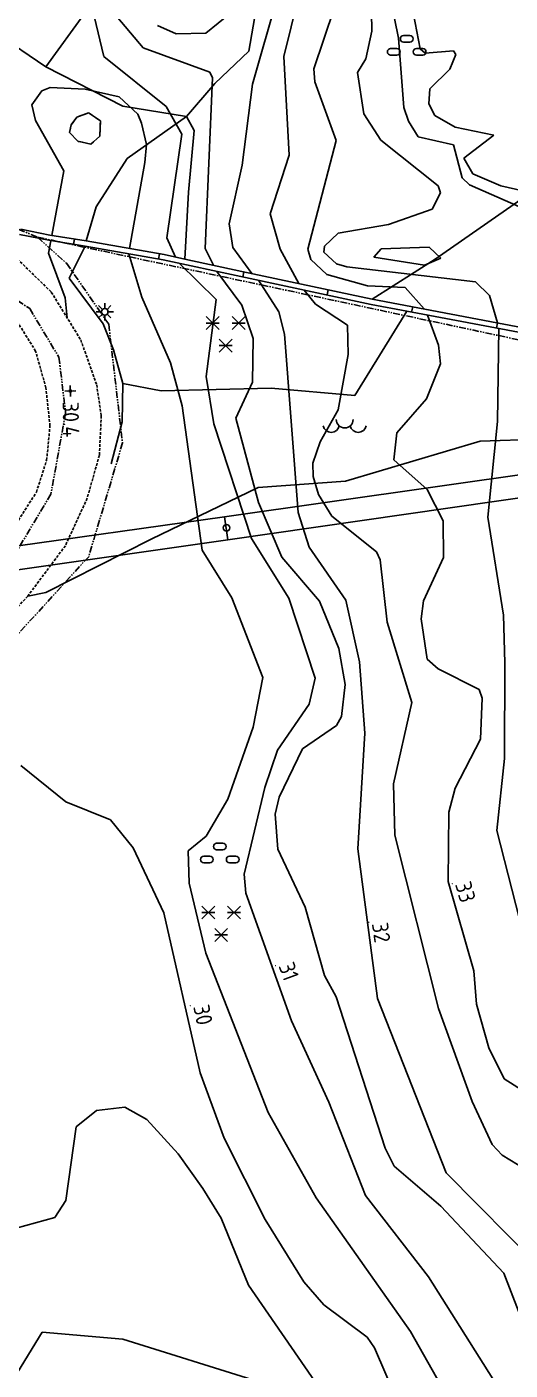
# Model space of a CAD drawing. Header units: metres. Extents: x 139929 to 142176, y 6401995 to 6404420.
# Drawn here: x 140131.1 to 140175.9, y 6402191 to 6402315.6 of the extents above; entities that cross this region are included whole.
import ezdxf
from ezdxf.enums import TextEntityAlignment as Align

# ---------------------------------------------------------------- set-up
doc = ezdxf.new("R2010")
doc.units = ezdxf.units.M
doc.header["$LTSCALE"] = 0.5
for name, pattern in [('DASHED', [0.75, 0.5, -0.25]), ('PHANTOM', [2.5, 1.25, -0.25, 0.25, -0.25, 0.25, -0.25]), ('Underjord-Strand', [1.6, 0.8, -0.8])]:
    doc.linetypes.add(name, pattern=pattern)
doc.layers.get('0').update_dxf_attribs({"color": 1})
for name, color, linetype in [('M-BEF-BELYSNINGSSTOLPE', 4, 'Continuous'), ('M-BEF-BYGGNAD', 3, 'Continuous'), ('M-BEF-BÄCK', 7, 'Continuous'), ('M-BEF-EL-LUFT', 4, 'ELLEDNING'), ('M-BEF-MARKLINJE', 4, 'Continuous'), ('M-BEF-MUR', 4, 'Continuous'), ('M-BEF-NIVÅ', 4, 'Continuous'), ('M-BEF-NIVÅKURVA-PRIMÄR-0.5M', 12, 'Continuous'), ('M-BEF-NIVÅKURVA-PRIMÄR-1.0M', 12, 'Continuous'), ('M-BEF-STOLPAR', 4, 'Continuous'), ('M-BEF-STRANDLINJE', 4, 'Continuous'), ('M-BEF-VÄGKANT', 1, 'DASHED'), ('M-GR-FASTIGHETSGRÄNS', 3, 'PHANTOM')]:
    doc.layers.add(name, color=color, linetype=linetype)
doc.layers.add('PRI_LED_LUFTLED_ELNÄT', color=249, linetype='Continuous', lineweight=18)
doc.styles.add('ISO', font='iso.shx', dxfattribs={"height": 2.5})
doc.styles.get("Standard").update_dxf_attribs({"font": 'simplex8.shx'})
doc.linetypes.add('Bäck', pattern='A,5,[107,sma.shx,S=1,R=0,X=0,Y=0],5', length=10)
doc.linetypes.add('ELLEDNING', pattern='A,3,-0.5,["E",Standard,S=0.5,R=0,X=0,Y=-0.25],-0.5', length=4)

# ---------------------------------------------------------------- blocks, each defined once
blk = doc.blocks.new('PRI_L_BELYS')
for points in [[(-0.21, 0.21, 0), (-0.57, 0.57, 0)], [(0.21, 0.21, 0), (0.57, 0.57, 0)], [(-0.21, -0.21, 0), (-0.57, -0.57, 0)], [(0.21, -0.21, 0), (0.57, -0.57, 0)]]:
    blk.add_polyline3d(points)
blk.add_circle((0, 0), 0.3)
blk = doc.blocks.new('PRI_L_STAM')
blk.add_circle((0, 0), 0.3)
blk = doc.blocks.new('PRI_M_BARRSKOG')
for points in [[(-0.6, 1.48, 0), (-1.8, 0.28, 0)], [(-1.8, 1.48, 0), (-0.6, 0.28, 0)], [(0.6, 1.48, 0), (1.8, 0.28, 0)], [(1.8, 1.48, 0), (0.6, 0.28, 0)], [(-1.8, 0.88, 0), (-0.6, 0.88, 0)], [(0.6, 0.88, 0), (1.8, 0.88, 0)], [(-0.6, -1.8, 0), (0.6, -0.6, 0)], [(-0.6, -0.6, 0), (0.6, -1.8, 0)], [(-0.6, -1.2, 0), (0.6, -1.2, 0)]]:
    blk.add_polyline3d(points)
blk = doc.blocks.new('PRI_M_BERG')
for centre, radius, start, end in [((-1.25, 0.43), 0.765, 192.2902, 347.7098), ((0, 0.87), 0.784, 180, 0), ((1.25, 0.43), 0.765, 192.2902, 347.7098)]:
    blk.add_arc(centre, radius, start, end)
blk = doc.blocks.new('PRI_M_LÖVSKOG')
for p, q in [((-0.29, 1.2), (0.29, 1.2)), ((-0.29, 0.6), (0.29, 0.6)), ((-1.49, 0), (-0.91, 0)), ((-1.49, -0.6), (-0.91, -0.6)), ((0.91, 0), (1.49, 0)), ((0.91, -0.6), (1.49, -0.6))]:
    blk.add_line(p, q)
for centre, start, end in [((-0.29, 0.9), 90, 180), ((-0.29, 0.9), 180, 270), ((0.29, 0.9), 0, 90), ((0.29, 0.9), 270, 0), ((-1.49, -0.3), 90, 180), ((-1.49, -0.3), 180, 270), ((-0.91, -0.3), 0, 90), ((-0.91, -0.3), 270, 0), ((0.91, -0.3), 90, 180), ((0.91, -0.3), 180, 270), ((1.49, -0.3), 0, 90), ((1.49, -0.3), 270, 0)]:
    blk.add_arc(centre, 0.3, start, end)
blk = doc.blocks.new('PRI_NIVÅ_HÖJDPUNKT_ISM')
at = {"color": 7}
for p, q in [((-0.25, 0), (0.25, 0)), ((0, 0.25), (0, -0.25))]:
    blk.add_line(p, q, dxfattribs=at)
blk = doc.blocks.new('PRI_LED_BELYS')
at = {"color": 0, "linetype": 'Continuous'}
for p, q in [((-0.5, 0), (-1.33, 0)), ((0, 0.5), (0, 1.33)), ((0.5, 0), (1.33, 0)), ((0, -0.5), (0, -1.33))]:
    blk.add_line(p, q, dxfattribs=at)
blk.add_circle((0, 0), 0.5, dxfattribs=at)
blk = doc.blocks.new('SPWDEF')
at = {"color": 0, "linetype": 'Continuous'}
for p, q in [((-1, 0), (1, 0)), ((0, -1), (0, 1))]:
    blk.add_line(p, q, dxfattribs=at)
blk.add_circle((0, 0), 0.2)
blk = doc.blocks.new('PRI_NIVÅ_HÖJDPKT')
at = {"color": 0, "linetype": 'Continuous', "lineweight": -3}
blk.add_circle((183, 184), 0.0005, dxfattribs=at)

msp = doc.modelspace()

# ---------------------------------------------------------------- linework, layer by layer
at = {"layer": 'M-BEF-BYGGNAD'}
for p, q in [((140132.88, 6402311.87), (140136.54, 6402316.95)), ((140132.88, 6402311.87), (140136.54, 6402316.95)), ((140127.79, 6402315.33), (140132.88, 6402311.87)), ((140127.79, 6402315.33), (140132.88, 6402311.87))]:
    msp.add_line(p, q, dxfattribs=at)
at = {"layer": 'M-BEF-BÄCK', "linetype": 'Bäck', "lineweight": -3}
for p, q in [((140152.38, 6402317.25, 31.66), (140151.7, 6402313.34, 31.89)), ((140151.7, 6402313.34, 31.89), (140148.56, 6402310.33, 31.51)), ((140148.56, 6402310.33, 31.51), (140145.92, 6402307.28, 31.01)), ((140145.92, 6402307.28, 31.01), (140140.41, 6402303.39, 30.34)), ((140140.41, 6402303.39, 30.34), (140137.54, 6402298.88, 30.33)), ((140137.54, 6402298.88, 30.33), (140136.62, 6402295.74, 30.4)), ((140136.53, 6402295.25, 30.41), (140135.04, 6402292.28, 30.18)), ((140135.04, 6402292.28, 30.18), (140138.2, 6402288.04, 29.85)), ((140138.2, 6402288.04, 29.85), (140139.14, 6402285.64, 29.76)), ((140139.14, 6402285.64, 29.76), (140140.03, 6402282.52, 29.72)), ((140139.95, 6402278.95, 29.69), (140140.03, 6402282.52, 29.72)), ((140138.95, 6402275.06, 30.17), (140139.95, 6402278.95, 29.69))]:
    msp.add_line(p, q, dxfattribs=at)
at = {"layer": 'M-BEF-BÄCK', "lineweight": -3}
for p, q in [((140152.38, 6402317.25), (140151.7, 6402313.34)), ((140151.7, 6402313.34), (140148.56, 6402310.33)), ((140148.56, 6402310.33), (140145.92, 6402307.28)), ((140145.92, 6402307.28), (140140.41, 6402303.39)), ((140140.41, 6402303.39), (140137.54, 6402298.88)), ((140137.54, 6402298.88), (140136.62, 6402295.74)), ((140136.53, 6402295.25), (140135.04, 6402292.28)), ((140135.04, 6402292.28), (140138.2, 6402288.04)), ((140138.2, 6402288.04), (140139.14, 6402285.64)), ((140139.14, 6402285.64), (140140.03, 6402282.52)), ((140139.95, 6402278.95), (140140.03, 6402282.52)), ((140138.95, 6402275.06), (140139.95, 6402278.95))]:
    msp.add_line(p, q, dxfattribs=at)
at = {"layer": 'M-BEF-EL-LUFT', "lineweight": -3}
for p, q in [((140149.44, 6402270.16), (140207.88, 6402278.48)), ((140208.01, 6402276.37), (140149.76, 6402268.01)), ((140104.03, 6402263.77), (140149.44, 6402270.16)), ((140149.76, 6402268.01), (140104.11, 6402261.5))]:
    msp.add_line(p, q, dxfattribs=at)
at = {"layer": 'M-BEF-MARKLINJE'}
for p, q in [((140132.88, 6402311.87, 31.59), (140140.02, 6402308.23, 30.87)), ((140140.02, 6402308.23, 30.87), (140145.92, 6402307.28, 31.01)), ((140145.92, 6402307.28, 31.01), (140146.64, 6402305.97, 31.18)), ((140146.64, 6402305.97, 31.18), (140146.1, 6402300.24, 31.4)), ((140179.48, 6402301.35, 35.21), (140168.98, 6402294.05, 34.09)), ((140146.1, 6402300.24, 31.4), (140145.78, 6402294.05, 31.6)), ((140168.98, 6402294.05, 34.09), (140163.15, 6402290.34, 33.22)), ((140161.53, 6402281.41, 32.19), (140166.35, 6402289.22, 33.43)), ((140140.03, 6402282.52, 29.72), (140143.58, 6402281.83, 30.98)), ((140143.58, 6402281.83, 30.98), (140153.79, 6402282.07, 31.82)), ((140153.79, 6402282.07, 31.82), (140161.53, 6402281.41, 32.19)), ((140173.16, 6402277.16, 33.69), (140160.67, 6402273.44, 32.79)), ((140183.39, 6402277.48, 34.05), (140173.16, 6402277.16, 33.69)), ((140152.58, 6402272.88, 31.41), (140142.63, 6402268.08, 30.23)), ((140160.67, 6402273.44, 32.79), (140152.58, 6402272.88, 31.41)), ((140142.63, 6402268.08, 30.23), (140132.87, 6402263.12, 30.01)), ((140132.87, 6402263.12, 30.01), (140131.2, 6402262.8, 30.27)), ((140129.9, 6402190.24, 29.3), (140132.52, 6402194.53, 29.3)), ((140132.52, 6402194.53, 29.3), (140140.03, 6402193.88, 29.3)), ((140140.03, 6402193.88, 29.3), (140152.49, 6402189.99, 29.31))]:
    msp.add_line(p, q, dxfattribs=at)
at = {"layer": 'M-BEF-MARKLINJE', "lineweight": -3}
for p, q in [((140132.88, 6402311.87), (140140.02, 6402308.23)), ((140140.02, 6402308.23), (140145.92, 6402307.28)), ((140145.92, 6402307.28), (140146.64, 6402305.97)), ((140146.64, 6402305.97), (140146.1, 6402300.24)), ((140179.48, 6402301.35), (140168.98, 6402294.05)), ((140146.1, 6402300.24), (140145.78, 6402294.05)), ((140168.98, 6402294.05), (140163.15, 6402290.34)), ((140161.53, 6402281.41), (140166.35, 6402289.22)), ((140140.03, 6402282.52), (140143.58, 6402281.83)), ((140143.58, 6402281.83), (140153.79, 6402282.07)), ((140153.79, 6402282.07), (140161.53, 6402281.41)), ((140173.16, 6402277.16), (140160.67, 6402273.44)), ((140183.39, 6402277.48), (140173.16, 6402277.16)), ((140152.58, 6402272.88), (140142.63, 6402268.08)), ((140160.67, 6402273.44), (140152.58, 6402272.88)), ((140142.63, 6402268.08), (140132.87, 6402263.12)), ((140132.87, 6402263.12), (140131.2, 6402262.8)), ((140129.9, 6402190.24), (140132.52, 6402194.53)), ((140132.52, 6402194.53), (140140.03, 6402193.88)), ((140140.03, 6402193.88), (140152.49, 6402189.99))]:
    msp.add_line(p, q, dxfattribs=at)
at = {"layer": 'M-BEF-MUR'}
for p, q in [((140133.14, 6402295.79), (140130.43, 6402296.34)), ((140130.56, 6402296.82), (140133.23, 6402296.28)), ((140133.23, 6402296.28), (140136.62, 6402295.74)), ((140136.53, 6402295.25), (140133.14, 6402295.79)), ((140135.44, 6402295.42), (140135.52, 6402295.91)), ((140143.77, 6402293.97), (140136.53, 6402295.25)), ((140136.62, 6402295.74), (140143.86, 6402294.46)), ((140143.32, 6402294.05), (140143.41, 6402294.54)), ((140150.96, 6402292.43), (140143.77, 6402293.97)), ((140143.86, 6402294.46), (140145.78, 6402294.05)), ((140145.78, 6402294.05), (140151.06, 6402292.91)), ((140151.06, 6402292.91), (140163.15, 6402290.34)), ((140151.15, 6402292.38), (140151.25, 6402292.87)), ((140163.05, 6402289.85), (140150.96, 6402292.43)), ((140158.97, 6402290.72), (140159.08, 6402291.21)), ((140163.15, 6402290.34), (140177.8, 6402287.56)), ((140166.35, 6402289.22), (140163.05, 6402289.85)), ((140177.7, 6402287.07), (140166.35, 6402289.22)), ((140166.81, 6402289.13), (140166.91, 6402289.62)), ((140174.67, 6402287.64), (140174.77, 6402288.13))]:
    msp.add_line(p, q, dxfattribs=at)
at = {"layer": 'M-BEF-MUR', "lineweight": -3}
for p, q in [((140133.14, 6402295.79), (140130.43, 6402296.34)), ((140130.56, 6402296.82), (140133.23, 6402296.28)), ((140133.23, 6402296.28), (140136.62, 6402295.74)), ((140136.53, 6402295.25), (140133.14, 6402295.79)), ((140135.44, 6402295.42), (140135.52, 6402295.91)), ((140143.77, 6402293.97), (140136.53, 6402295.25)), ((140136.62, 6402295.74), (140143.86, 6402294.46)), ((140143.32, 6402294.05), (140143.41, 6402294.54)), ((140150.96, 6402292.43), (140143.77, 6402293.97)), ((140143.86, 6402294.46), (140145.78, 6402294.05)), ((140145.78, 6402294.05), (140151.06, 6402292.91)), ((140151.06, 6402292.91), (140163.15, 6402290.34)), ((140151.15, 6402292.38), (140151.25, 6402292.87)), ((140163.05, 6402289.85), (140150.96, 6402292.43)), ((140158.97, 6402290.72), (140159.08, 6402291.21)), ((140163.15, 6402290.34), (140177.8, 6402287.56)), ((140166.35, 6402289.22), (140163.05, 6402289.85)), ((140177.7, 6402287.07), (140166.35, 6402289.22)), ((140166.81, 6402289.13), (140166.91, 6402289.62)), ((140174.67, 6402287.64), (140174.77, 6402288.13))]:
    msp.add_line(p, q, dxfattribs=at)
at = {"layer": 'M-BEF-NIVÅKURVA-PRIMÄR-0.5M', "linetype": 'Continuous', "lineweight": -3}
for p, q in [((140156.79, 6402320.27, 32.5), (140154.94, 6402312.85, 32.5)), ((140166.31, 6402320.34, 34.5), (140167.6, 6402313.56, 34.5)), ((140139.05, 6402317.02, 31.5), (140141.9, 6402313.63, 31.5)), ((140163.09, 6402316.96, 33.5), (140163.13, 6402315.19, 33.5)), ((140163.13, 6402315.19, 33.5), (140162.57, 6402312.62, 33.5)), ((140141.9, 6402313.63, 31.5), (140148.1, 6402311.37, 31.5)), ((140154.94, 6402312.85, 32.5), (140155.45, 6402303.7, 32.5)), ((140162.57, 6402312.62, 33.5), (140161.78, 6402311.36, 33.5)), ((140167.6, 6402313.56, 34.5), (140168.05, 6402313.16, 34.5)), ((140168.05, 6402313.16, 34.5), (140170.7, 6402313.36, 34.5)), ((140170.9, 6402313.02, 34.5), (140170.36, 6402311.66, 34.5)), ((140170.7, 6402313.36, 34.5), (140170.9, 6402313.02, 34.5)), ((140148.1, 6402311.37, 31.5), (140148.33, 6402310.86, 31.5)), ((140161.78, 6402311.36, 33.5), (140162.38, 6402307.51, 33.5)), ((140170.36, 6402311.66, 34.5), (140168.49, 6402309.83, 34.5)), ((140132.5, 6402309.65, 30.5), (140133.28, 6402309.97, 30.5)), ((140133.28, 6402309.97, 30.5), (140136.52, 6402309.82, 30.5)), ((140148.33, 6402310.86, 31.5), (140147.66, 6402295.04, 31.5)), ((140131.57, 6402308.34, 30.5), (140132.5, 6402309.65, 30.5)), ((140136.52, 6402309.82, 30.5), (140139.68, 6402309.11, 30.5)), ((140139.68, 6402309.11, 30.5), (140141.4, 6402307.5, 30.5)), ((140168.49, 6402309.83, 34.5), (140168.39, 6402308.46, 34.5)), ((140131.92, 6402306.9, 30.5), (140131.57, 6402308.34, 30.5)), ((140141.4, 6402307.5, 30.5), (140141.75, 6402306.66, 30.5)), ((140162.38, 6402307.51, 33.5), (140163.96, 6402305.07, 33.5)), ((140168.39, 6402308.46, 34.5), (140168.95, 6402307.37, 34.5)), ((140134.53, 6402302.24, 30.5), (140131.92, 6402306.9, 30.5)), ((140141.75, 6402306.66, 30.5), (140142.2, 6402304.69, 30.5)), ((140168.95, 6402307.37, 34.5), (140170.84, 6402306.28, 34.5)), ((140170.84, 6402306.28, 34.5), (140174.43, 6402305.54, 34.5)), ((140163.96, 6402305.07, 33.5), (140169.26, 6402300.84, 33.5)), ((140174.43, 6402305.54, 34.5), (140171.64, 6402303.42, 34.5)), ((140142.2, 6402304.69, 30.5), (140142.06, 6402303.02, 30.5)), ((140155.45, 6402303.7, 32.5), (140153.68, 6402298.23, 32.5)), ((140142.06, 6402303.02, 30.5), (140140.64, 6402295.03, 30.5)), ((140171.64, 6402303.42, 34.5), (140172.48, 6402301.97, 34.5)), ((140133.44, 6402296.25, 30.5), (140134.53, 6402302.24, 30.5)), ((140172.48, 6402301.97, 34.5), (140175.08, 6402300.84, 34.5)), ((140169.49, 6402300.19, 33.5), (140168.7, 6402298.67, 33.5)), ((140169.26, 6402300.84, 33.5), (140169.49, 6402300.19, 33.5)), ((140175.08, 6402300.84, 34.5), (140179.18, 6402299.9, 34.5)), ((140153.68, 6402298.23, 32.5), (140154.61, 6402294.96, 32.5)), ((140168.7, 6402298.67, 33.5), (140164.65, 6402297.25, 33.5)), ((140160, 6402296.44, 33.5), (140158.73, 6402295.25, 33.5)), ((140164.65, 6402297.25, 33.5), (140160, 6402296.44, 33.5)), ((140133.13, 6402294.59, 30.5), (140133.35, 6402295.75, 30.5)), ((140147.66, 6402295.04, 31.5), (140148.42, 6402293.48, 31.5)), ((140158.73, 6402295.25, 33.5), (140158.67, 6402294.7, 33.5)), ((140134.67, 6402290.45, 30.5), (140133.13, 6402294.59, 30.5)), ((140140.56, 6402294.54, 30.5), (140141.78, 6402290.52, 30.5)), ((140154.61, 6402294.96, 32.5), (140156.33, 6402291.79, 32.5)), ((140158.67, 6402294.7, 33.5), (140159.85, 6402293.6, 33.5)), ((140148.74, 6402292.9, 31.5), (140151.07, 6402289.76, 31.5)), ((140159.85, 6402293.6, 33.5), (140160.8, 6402293.34, 33.5)), ((140160.8, 6402293.34, 33.5), (140172.72, 6402291.93, 33.5)), ((140172.72, 6402291.93, 33.5), (140174.04, 6402290.66, 33.5)), ((140134.85, 6402288.6, 30.5), (140134.67, 6402290.45, 30.5)), ((140141.78, 6402290.52, 30.5), (140144.45, 6402284.42, 30.5)), ((140156.83, 6402291.17, 32.5), (140157.89, 6402289.87, 32.5)), ((140174.04, 6402290.66, 33.5), (140174.78, 6402288.13, 33.5)), ((140151.07, 6402289.76, 31.5), (140152.12, 6402286.69, 31.5)), ((140157.89, 6402289.87, 32.5), (140160.85, 6402287.93, 32.5)), ((140160.85, 6402287.93, 32.5), (140160.93, 6402285.19, 32.5)), ((140174.91, 6402287.6, 33.5), (140174.78, 6402279, 33.5)), ((140152.12, 6402286.69, 31.5), (140152.06, 6402282.64, 31.5)), ((140160.93, 6402285.19, 32.5), (140160, 6402280.08, 32.5)), ((140144.45, 6402284.42, 30.5), (140145.52, 6402280.44, 30.5)), ((140152.06, 6402282.64, 31.5), (140150.49, 6402279.29, 31.5)), ((140145.52, 6402280.44, 30.5), (140147.39, 6402267.05, 30.5)), ((140160, 6402280.08, 32.5), (140158.31, 6402277.1, 32.5)), ((140150.49, 6402279.29, 31.5), (140152.59, 6402271.48, 31.5)), ((140174.78, 6402279, 33.5), (140173.88, 6402270.1, 33.5)), ((140158.31, 6402277.1, 32.5), (140157.65, 6402275.13, 32.5)), ((140157.65, 6402275.13, 32.5), (140157.68, 6402273.88, 32.5)), ((140157.68, 6402273.88, 32.5), (140158.16, 6402272.21, 32.5)), ((140152.59, 6402271.48, 31.5), (140154.76, 6402266.41, 31.5)), ((140158.16, 6402272.21, 32.5), (140159.42, 6402270.21, 32.5)), ((140159.42, 6402270.21, 32.5), (140163.54, 6402266.9, 32.5)), ((140173.88, 6402270.1, 33.5), (140175.32, 6402261.03, 33.5)), ((140147.39, 6402267.05, 30.5), (140150.12, 6402262.63, 30.5)), ((140154.76, 6402266.41, 31.5), (140158.25, 6402262.33, 31.5)), ((140163.54, 6402266.9, 32.5), (140163.9, 6402266.15, 32.5)), ((140163.9, 6402266.15, 32.5), (140164.55, 6402260.39, 32.5)), ((140150.12, 6402262.63, 30.5), (140152.99, 6402255.23, 30.5)), ((140158.25, 6402262.33, 31.5), (140160.06, 6402257.92, 31.5)), ((140164.55, 6402260.39, 32.5), (140166.84, 6402252.94, 32.5)), ((140175.32, 6402261.03, 33.5), (140175.46, 6402256.61, 33.5)), ((140160.06, 6402257.92, 31.5), (140160.65, 6402254.61, 31.5)), ((140175.46, 6402256.61, 33.5), (140175.42, 6402247.73, 33.5)), ((140152.99, 6402255.23, 30.5), (140152.11, 6402250.63, 30.5)), ((140160.65, 6402254.61, 31.5), (140160.31, 6402251.63, 31.5)), ((140166.84, 6402252.94, 32.5), (140165.12, 6402245.38, 32.5)), ((140160.31, 6402251.63, 31.5), (140159.85, 6402250.8, 31.5)), ((140152.11, 6402250.63, 30.5), (140149.77, 6402243.95, 30.5)), ((140159.85, 6402250.8, 31.5), (140156.69, 6402248.63, 31.5)), ((140156.69, 6402248.63, 31.5), (140154.53, 6402244.16, 31.5)), ((140175.42, 6402247.73, 33.5), (140174.71, 6402241.07, 33.5)), ((140165.12, 6402245.38, 32.5), (140165.25, 6402240.61, 32.5)), ((140149.77, 6402243.95, 30.5), (140147.76, 6402240.54, 30.5)), ((140154.53, 6402244.16, 31.5), (140154.15, 6402242.58, 31.5)), ((140154.15, 6402242.58, 31.5), (140154.39, 6402239.33, 31.5)), ((140147.76, 6402240.54, 30.5), (140146.07, 6402239.18, 30.5)), ((140165.25, 6402240.61, 32.5), (140169.3, 6402224.55, 32.5)), ((140174.71, 6402241.07, 33.5), (140176.82, 6402232.82, 33.5)), ((140146.07, 6402239.18, 30.5), (140146.17, 6402236.17, 30.5)), ((140154.39, 6402239.33, 31.5), (140156.93, 6402233.96, 31.5)), ((140146.17, 6402236.17, 30.5), (140147.73, 6402229.69, 30.5)), ((140156.93, 6402233.96, 31.5), (140158.74, 6402227.62, 31.5)), ((140147.73, 6402229.69, 30.5), (140153.5, 6402214.91, 30.5)), ((140158.74, 6402227.62, 31.5), (140159.8, 6402225.62, 31.5)), ((140159.8, 6402225.62, 31.5), (140164.34, 6402211.59, 31.5)), ((140169.3, 6402224.55, 32.5), (140172.42, 6402215.92, 32.5)), ((140137.57, 6402215.1, 29.5), (140140.21, 6402215.39, 29.5)), ((140140.21, 6402215.39, 29.5), (140142.25, 6402214.24, 29.5)), ((140172.42, 6402215.92, 32.5), (140174.29, 6402211.92, 32.5)), ((140135.69, 6402213.58, 29.5), (140137.57, 6402215.1, 29.5)), ((140142.25, 6402214.24, 29.5), (140145.16, 6402211.07, 29.5)), ((140153.5, 6402214.91, 30.5), (140157.94, 6402207, 30.5)), ((140134.73, 6402206.74, 29.5), (140135.69, 6402213.58, 29.5)), ((140164.34, 6402211.59, 31.5), (140165.2, 6402209.94, 31.5)), ((140174.29, 6402211.92, 32.5), (140175.2, 6402210.93, 32.5)), ((140145.16, 6402211.07, 29.5), (140147.45, 6402207.86, 29.5)), ((140175.2, 6402210.93, 32.5), (140179.2, 6402208.52, 32.5)), ((140165.2, 6402209.94, 31.5), (140169.52, 6402206.23, 31.5)), ((140147.45, 6402207.86, 29.5), (140149.14, 6402205.09, 29.5)), ((140133.7, 6402205.17, 29.5), (140134.73, 6402206.74, 29.5)), ((140157.94, 6402207, 30.5), (140166.69, 6402194.58, 30.5)), ((140169.52, 6402206.23, 31.5), (140175.35, 6402200, 31.5)), ((140127.45, 6402203.43, 29.5), (140133.7, 6402205.17, 29.5)), ((140149.14, 6402205.09, 29.5), (140151.67, 6402198.9, 29.5)), ((140175.35, 6402200, 31.5), (140178.6, 6402191.6, 31.5)), ((140151.67, 6402198.9, 29.5), (140158.14, 6402189.53, 29.5)), ((140166.69, 6402194.58, 30.5), (140171.59, 6402185.97, 30.5))]:
    msp.add_line(p, q, dxfattribs=at)
at = {"layer": 'M-BEF-NIVÅKURVA-PRIMÄR-1.0M', "linetype": 'Continuous', "lineweight": -3}
for p, q in [((140164.02, 6402322.24, 34), (140165.59, 6402314.55, 34)), ((140154.86, 6402320.19, 32), (140152.06, 6402310.26, 32)), ((140147.72, 6402315.01, 32), (140151.14, 6402317.79, 32)), ((140137.37, 6402316.57, 31), (140138.26, 6402312.83, 31)), ((140159.62, 6402317.29, 33), (140157.74, 6402311.68, 33)), ((140143.24, 6402315.72, 32), (140144.97, 6402314.93, 32)), ((140144.97, 6402314.93, 32), (140147.72, 6402315.01, 32)), ((140165.59, 6402314.55, 34), (140166.07, 6402308.1, 34)), ((140138.26, 6402312.83, 31), (140144.04, 6402308.21, 31)), ((140157.74, 6402311.68, 33), (140157.84, 6402310.49, 33)), ((140152.06, 6402310.26, 32), (140151.1, 6402302.76, 32)), ((140157.84, 6402310.49, 33), (140159.82, 6402305.04, 33)), ((140144.04, 6402308.21, 31), (140145.5, 6402305.64, 31)), ((140166.07, 6402308.1, 34), (140166.53, 6402306.84, 34)), ((140166.53, 6402306.84, 34), (140167.4, 6402305.38, 34)), ((140145.5, 6402305.64, 31), (140144.11, 6402296.03, 31)), ((140159.82, 6402305.04, 33), (140157.19, 6402294.96, 33)), ((140167.4, 6402305.38, 34), (140170.69, 6402304.65, 34)), ((140170.69, 6402304.65, 34), (140171.49, 6402301.57, 34)), ((140151.1, 6402302.76, 32), (140149.88, 6402297.31, 32)), ((140171.49, 6402301.57, 34), (140172.18, 6402300.94, 34)), ((140172.18, 6402300.94, 34), (140176.74, 6402298.91, 34)), ((140149.88, 6402297.31, 32), (140150.22, 6402295.12, 32)), ((140144.11, 6402296.03, 31), (140144.9, 6402294.24, 31)), ((140150.22, 6402295.12, 32), (140151.98, 6402292.72, 32)), ((140163.98, 6402294.99, 34), (140163.3, 6402294.24, 34)), ((140168.42, 6402295.14, 34), (140163.98, 6402294.99, 34)), ((140169.52, 6402294.13, 34), (140168.42, 6402295.14, 34)), ((140157.19, 6402294.96, 33), (140157.45, 6402294.01, 33)), ((140157.45, 6402294.01, 33), (140158.95, 6402292.63, 33)), ((140163.3, 6402294.24, 34), (140167.99, 6402293.49, 34)), ((140167.99, 6402293.49, 34), (140169.52, 6402294.13, 34)), ((140145.27, 6402293.65, 31), (140148.68, 6402290.31, 31)), ((140158.95, 6402292.63, 33), (140162.7, 6402291.56, 33)), ((140152.59, 6402292.08, 32), (140154.5, 6402289.15, 32)), ((140162.7, 6402291.56, 33), (140166.21, 6402291.42, 33)), ((140166.21, 6402291.42, 33), (140167.97, 6402289.42, 33)), ((140148.68, 6402290.31, 31), (140147.75, 6402283.16, 31)), ((140154.5, 6402289.15, 32), (140155, 6402287.09, 32)), ((140168.27, 6402288.86, 33), (140169.29, 6402286.06, 33)), ((140155, 6402287.09, 32), (140156.28, 6402270.56, 32)), ((140169.29, 6402286.06, 33), (140169.48, 6402284.32, 33)), ((140169.48, 6402284.32, 33), (140168.19, 6402281.1, 33)), ((140147.75, 6402283.16, 31), (140148.47, 6402278.78, 31)), ((140168.19, 6402281.1, 33), (140165.42, 6402277.93, 33)), ((140148.47, 6402278.78, 31), (140151.96, 6402268.13, 31)), ((140165.42, 6402277.93, 33), (140165.15, 6402275.43, 33)), ((140165.15, 6402275.43, 33), (140168.25, 6402272.67, 33)), ((140168.25, 6402272.67, 33), (140169.72, 6402269.78, 33)), ((140156.28, 6402270.56, 32), (140157.31, 6402267.32, 32)), ((140169.72, 6402269.78, 33), (140169.77, 6402266.38, 33)), ((140151.96, 6402268.13, 31), (140155.42, 6402262.59, 31)), ((140157.31, 6402267.32, 32), (140160.69, 6402262.43, 32)), ((140169.77, 6402266.38, 33), (140167.92, 6402262.35, 33)), ((140155.42, 6402262.59, 31), (140157.85, 6402255.18, 31)), ((140160.69, 6402262.43, 32), (140161.96, 6402256.69, 32)), ((140167.92, 6402262.35, 33), (140167.68, 6402260.69, 33)), ((140167.68, 6402260.69, 33), (140168.26, 6402256.94, 33)), ((140161.96, 6402256.69, 32), (140162.48, 6402250.07, 32)), ((140168.26, 6402256.94, 33), (140169.26, 6402256.05, 33)), ((140157.85, 6402255.18, 31), (140157.3, 6402252.78, 31)), ((140169.26, 6402256.05, 33), (140173.06, 6402254.13, 33)), ((140173.06, 6402254.13, 33), (140173.36, 6402253.33, 33)), ((140157.3, 6402252.78, 31), (140154.37, 6402248.52, 31)), ((140173.36, 6402253.33, 33), (140173.19, 6402249.51, 33)), ((140162.48, 6402250.07, 32), (140161.81, 6402239.36, 32)), ((140173.19, 6402249.51, 33), (140170.86, 6402244.99, 33)), ((140154.37, 6402248.52, 31), (140153.2, 6402245.05, 31)), ((140130.56, 6402247.07, 30), (140134.73, 6402243.72, 30)), ((140153.2, 6402245.05, 31), (140151.28, 6402237.02, 31)), ((140170.86, 6402244.99, 33), (140170.27, 6402242.74, 33)), ((140134.73, 6402243.72, 30), (140138.87, 6402242.05, 30)), ((140170.27, 6402242.74, 33), (140170.21, 6402236.31, 33)), ((140138.87, 6402242.05, 30), (140140.99, 6402239.46, 30)), ((140140.99, 6402239.46, 30), (140143.83, 6402233.41, 30)), ((140161.81, 6402239.36, 32), (140163.64, 6402225.49, 32)), ((140151.28, 6402237.02, 31), (140151.44, 6402235.25, 31)), ((140151.44, 6402235.25, 31), (140155.66, 6402223.4, 31)), ((140170.21, 6402236.31, 33), (140172.57, 6402228.05, 33)), ((140143.83, 6402233.41, 30), (140147.18, 6402218.57, 30)), ((140172.57, 6402228.05, 33), (140172.83, 6402224.96, 33)), ((140163.64, 6402225.49, 32), (140170, 6402209.31, 32)), ((140172.83, 6402224.96, 33), (140173.97, 6402220.91, 33)), ((140155.66, 6402223.4, 31), (140159.14, 6402215.87, 31)), ((140173.97, 6402220.91, 33), (140175.39, 6402218.02, 33)), ((140147.18, 6402218.57, 30), (140149.43, 6402212.53, 30)), ((140175.39, 6402218.02, 33), (140178.51, 6402216.05, 33)), ((140159.14, 6402215.87, 31), (140162.53, 6402207.22, 31)), ((140149.43, 6402212.53, 30), (140153.23, 6402204.98, 30)), ((140170, 6402209.31, 32), (140179.81, 6402199.38, 32)), ((140162.53, 6402207.22, 31), (140168.36, 6402199.65, 31)), ((140153.23, 6402204.98, 30), (140156.8, 6402199.19, 30)), ((140156.8, 6402199.19, 30), (140158.67, 6402197.08, 30)), ((140168.36, 6402199.65, 31), (140175.89, 6402187.78, 31)), ((140158.67, 6402197.08, 30), (140162.69, 6402194.08, 30)), ((140162.69, 6402194.08, 30), (140163.36, 6402193.08, 30)), ((140163.36, 6402193.08, 30), (140167.95, 6402182.51, 30))]:
    msp.add_line(p, q, dxfattribs=at)
at = {"layer": 'M-BEF-STOLPAR', "lineweight": -3}
msp.add_line((140149.76, 6402268.01), (140149.44, 6402270.16), dxfattribs=at)
at = {"layer": 'M-BEF-STRANDLINJE', "linetype": 'Underjord-Strand', "lineweight": -3}
for p, q in [((140135.76, 6402307.22), (140136.84, 6402307.6)), ((140136.84, 6402307.6), (140137.94, 6402306.88)), ((140135.08, 6402305.79), (140135.23, 6402306.5)), ((140135.23, 6402306.5), (140135.76, 6402307.22)), ((140137.94, 6402306.88), (140137.88, 6402305.45)), ((140135.84, 6402304.97), (140135.08, 6402305.79)), ((140137.05, 6402304.71), (140135.84, 6402304.97)), ((140137.88, 6402305.45), (140137.05, 6402304.71))]:
    msp.add_line(p, q, dxfattribs=at)
at = {"layer": 'M-BEF-STRANDLINJE', "lineweight": -3}
for p, q in [((140135.76, 6402307.22), (140136.84, 6402307.6)), ((140136.84, 6402307.6), (140137.94, 6402306.88)), ((140135.08, 6402305.79), (140135.23, 6402306.5)), ((140135.23, 6402306.5), (140135.76, 6402307.22)), ((140137.94, 6402306.88), (140137.88, 6402305.45)), ((140135.84, 6402304.97), (140135.08, 6402305.79)), ((140137.05, 6402304.71), (140135.84, 6402304.97)), ((140137.88, 6402305.45), (140137.05, 6402304.71))]:
    msp.add_line(p, q, dxfattribs=at)
at = {"layer": 'M-BEF-VÄGKANT'}
for p, q in [((140129.69, 6402294.59), (140133.38, 6402290.99)), ((140133.38, 6402290.99), (140136.11, 6402286.56)), ((140131.93, 6402285.52), (140130.23, 6402288.23)), ((140136.11, 6402286.56), (140137.59, 6402282.39)), ((140132.88, 6402282.11), (140131.93, 6402285.52)), ((140133.26, 6402278.58), (140132.88, 6402282.11)), ((140137.59, 6402282.39), (140138.02, 6402279.51)), ((140138.02, 6402279.51), (140137.84, 6402275.85)), ((140132.95, 6402275.4), (140133.26, 6402278.58)), ((140132, 6402272.44), (140132.95, 6402275.4)), ((140137.84, 6402275.85), (140136.71, 6402271.87)), ((140126.91, 6402264.45), (140132, 6402272.44)), ((140136.71, 6402271.87), (140134.69, 6402267.47)), ((140134.69, 6402267.47), (140131.2, 6402262.8)), ((140131.2, 6402262.8), (140125.56, 6402256.63))]:
    msp.add_line(p, q, dxfattribs=at)
at = {"layer": 'M-BEF-VÄGKANT', "lineweight": -3}
for p, q in [((140129.69, 6402294.59), (140133.38, 6402290.99)), ((140133.38, 6402290.99), (140136.11, 6402286.56)), ((140131.93, 6402285.52), (140130.23, 6402288.23)), ((140136.11, 6402286.56), (140137.59, 6402282.39)), ((140132.88, 6402282.11), (140131.93, 6402285.52)), ((140133.26, 6402278.58), (140132.88, 6402282.11)), ((140137.59, 6402282.39), (140138.02, 6402279.51)), ((140138.02, 6402279.51), (140137.84, 6402275.85)), ((140132.95, 6402275.4), (140133.26, 6402278.58)), ((140132, 6402272.44), (140132.95, 6402275.4)), ((140137.84, 6402275.85), (140136.71, 6402271.87)), ((140126.91, 6402264.45), (140132, 6402272.44)), ((140136.71, 6402271.87), (140134.69, 6402267.47)), ((140134.69, 6402267.47), (140131.2, 6402262.8)), ((140131.2, 6402262.8), (140125.56, 6402256.63))]:
    msp.add_line(p, q, dxfattribs=at)
at = {"layer": 'M-GR-FASTIGHETSGRÄNS'}
for p, q in [((140125.71, 6402298.76), (140132.1, 6402296.08)), ((140125.71, 6402298.76), (140132.1, 6402296.08)), ((140132.1, 6402296.08), (140228.42, 6402275.54)), ((140132.1, 6402296.08), (140134.8, 6402293.66)), ((140132.1, 6402296.08), (140228.42, 6402275.54)), ((140132.1, 6402296.08), (140134.8, 6402293.66)), ((140134.8, 6402293.66), (140138.71, 6402288)), ((140134.8, 6402293.66), (140138.71, 6402288)), ((140126.91, 6402292.39), (140131.38, 6402289.46)), ((140128.16, 6402291.57), (140131.38, 6402289.46)), ((140131.38, 6402289.46), (140134.09, 6402284.94)), ((140131.38, 6402289.46), (140134.09, 6402284.94)), ((140138.71, 6402288), (140139.99, 6402277.01)), ((140138.71, 6402288), (140139.99, 6402277.01)), ((140134.09, 6402284.94), (140134.71, 6402279.8)), ((140134.09, 6402284.94), (140134.71, 6402279.8)), ((140134.71, 6402279.8), (140133.35, 6402272.26)), ((140134.71, 6402279.8), (140133.35, 6402272.26)), ((140139.99, 6402277.01), (140136.85, 6402266.45)), ((140139.99, 6402277.01), (140136.85, 6402266.45)), ((140133.35, 6402272.26), (140130.26, 6402267.09)), ((140133.35, 6402272.26), (140130.26, 6402267.09)), ((140136.85, 6402266.45), (140130.01, 6402258.97)), ((140136.85, 6402266.45), (140130.01, 6402258.97))]:
    msp.add_line(p, q, dxfattribs=at)
at = {"layer": 'PRI_LED_LUFTLED_ELNÄT', "lineweight": -3}
for p, q in [((140149.44, 6402270.16), (140207.88, 6402278.48)), ((140208.01, 6402276.37), (140149.76, 6402268.01)), ((140104.03, 6402263.77), (140149.44, 6402270.16)), ((140149.76, 6402268.01), (140104.11, 6402261.5))]:
    msp.add_line(p, q, dxfattribs=at)

# ---------------------------------------------------------------- block references
at = {"layer": 'M-BEF-BELYSNINGSSTOLPE', "color": 1, "linetype": 'Continuous', "lineweight": -3, "xscale": 0.6, "yscale": 0.6, "zscale": 0.6}
msp.add_blockref('PRI_LED_BELYS', (140138.34, 6402289.16), dxfattribs=at)
at = {"layer": 'M-BEF-BELYSNINGSSTOLPE', "lineweight": -3}
msp.add_blockref('PRI_L_BELYS', (140138.34, 6402289.16), dxfattribs=at)
at = {"layer": 'M-BEF-MARKLINJE'}
for name, p in [('PRI_M_LÖVSKOG', (140166.35, 6402313.57, 34.47)), ('PRI_M_LÖVSKOG', (140166.35, 6402313.57, 34.47)), ('PRI_M_BERG', (140160.6, 6402278.31, 32.46)), ('PRI_M_BERG', (140160.6, 6402278.31, 32.46)), ('PRI_M_LÖVSKOG', (140149.01, 6402238.67, 30.52)), ('PRI_M_LÖVSKOG', (140149.01, 6402238.67, 30.52))]:
    msp.add_blockref(name, p, dxfattribs=at)
at = {"layer": 'M-BEF-MARKLINJE', "lineweight": -3}
for p in [(140149.56, 6402287.23, 31.05), (140149.14, 6402232.57, 30.51)]:
    msp.add_blockref('PRI_M_BARRSKOG', p, dxfattribs=at)
at = {"layer": 'M-BEF-MARKLINJE', "color": 1, "linetype": 'Continuous', "lineweight": -3}
for p in [(140149.56, 6402287.23, 31.05), (140149.14, 6402232.57, 30.51)]:
    msp.add_blockref('PRI_M_BARRSKOG', p, dxfattribs=at)
at = {"layer": 'M-BEF-NIVÅ', "xscale": 0.4999999999999999, "yscale": 0.4999999999999999, "zscale": 0.4999999999999999, "rotation": 271.3050007591011}
msp.add_blockref('SPWDEF', (140135.15, 6402281.81), dxfattribs=at)
at = {"layer": 'M-BEF-NIVÅ', "lineweight": -3, "rotation": 271.3050007591009}
msp.add_blockref('PRI_NIVÅ_HÖJDPUNKT_ISM', (140135.15, 6402281.81), dxfattribs=at)
at = {"layer": 'M-BEF-NIVÅKURVA-PRIMÄR-1.0M', "color": 1, "linetype": 'Continuous', "lineweight": -3, "xscale": 0.001, "yscale": 0.001, "zscale": 0.001}
for p in [(140170.39, 6402235.94, 33), (140162.66, 6402232.34, 32), (140154.01, 6402228.34, 31), (140146.09, 6402224.64, 30)]:
    msp.add_blockref('PRI_NIVÅ_HÖJDPKT', p, dxfattribs=at)
at = {"layer": 'M-BEF-STOLPAR', "lineweight": -3}
msp.add_blockref('PRI_L_STAM', (140149.64, 6402269.12), dxfattribs=at)
msp.add_blockref('PRI_L_STAM', (140149.64, 6402269.12), dxfattribs=at)

# ---------------------------------------------------------------- texts
at = {"layer": 'M-BEF-NIVÅ', "style": 'ISO'}
for rotation in [271.305, 270.7152]:
    msp.add_text('30.4', height=1.5, rotation=rotation, dxfattribs=at).set_placement((140135.17, 6402280.81), align=Align.MIDDLE_LEFT)
at = {"layer": 'M-BEF-NIVÅKURVA-PRIMÄR-1.0M', "style": 'ISO'}
for s, rotation, p in [('33', 286.029, (140170.39, 6402235.94)), ('32', 278.415, (140162.66, 6402232.34)), ('31', 290.214, (140154.01, 6402228.34)), ('30', 281.619, (140146.09, 6402224.64))]:
    msp.add_text(s, height=1.5, rotation=rotation, dxfattribs=at).set_placement(p, align=Align.BOTTOM_LEFT)

doc.saveas('drawing.dxf')
